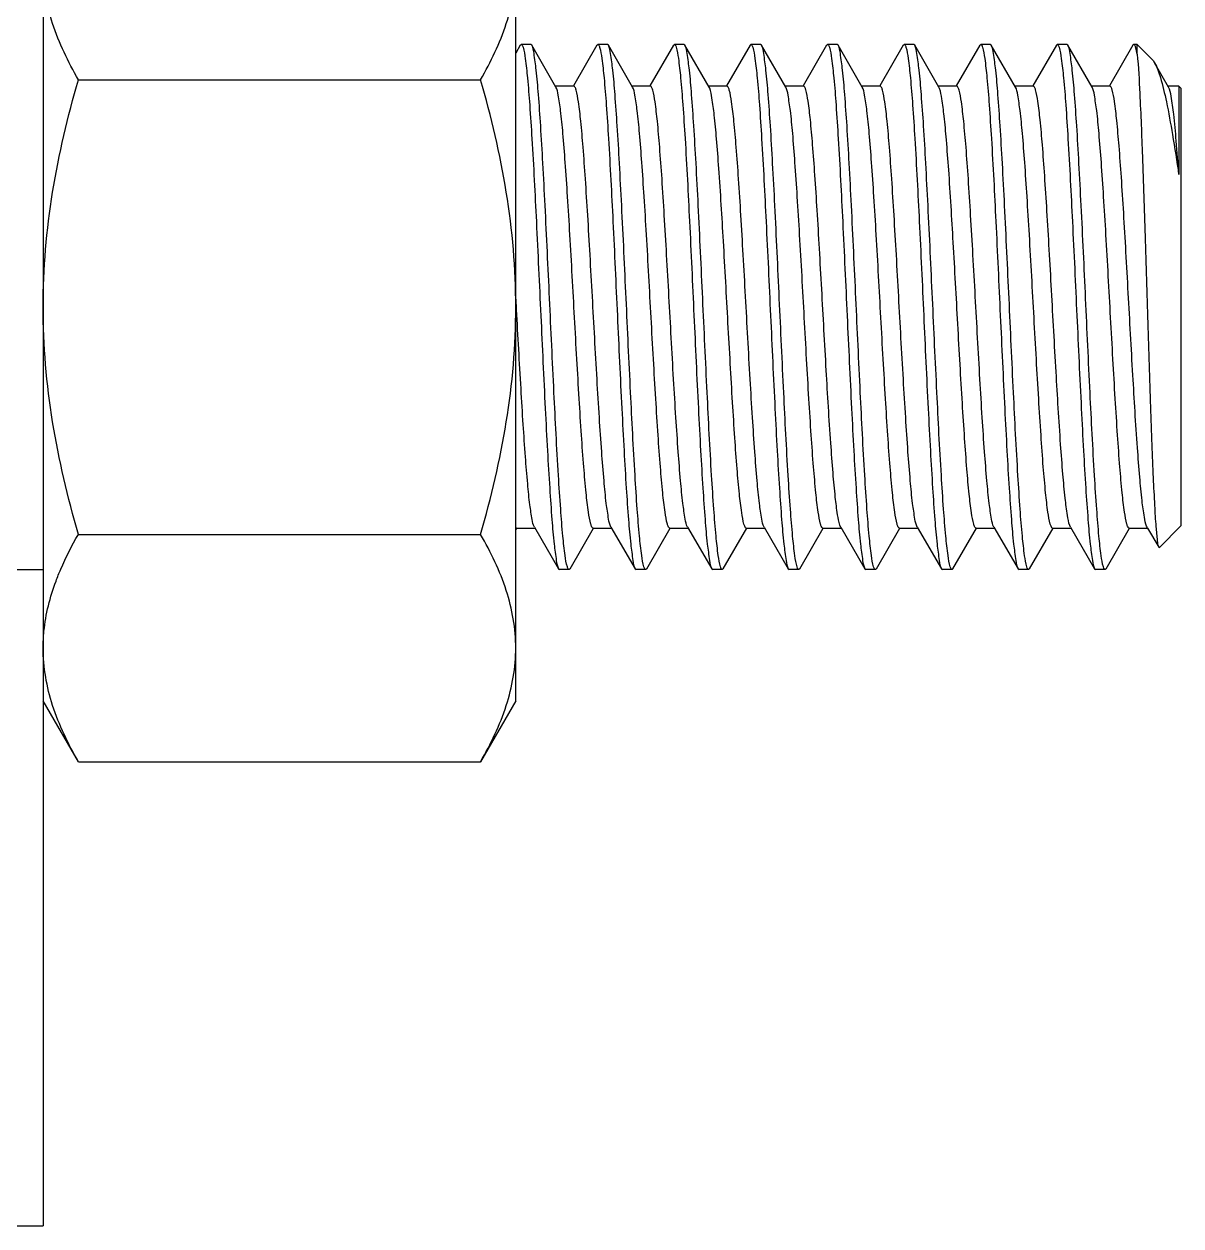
# Model space of a CAD drawing. Extents: x 27938 to 1507990, y 110129 to 923079.
# Drawn here: x 480742.9 to 481050, y 339474.1 to 339793.1 of the extents above; entities that cross this region are included whole.
import ezdxf

# ---------------------------------------------------------------- set-up
doc = ezdxf.new("R2010")
doc.units = 0
doc.header["$LTSCALE"] = 1000
doc.header["$MEASUREMENT"] = 0

msp = doc.modelspace()

# ---------------------------------------------------------------- linework, layer by layer
at = {"linetype": 'Continuous'}
for p, q in [((480747.96, 339929.75), (480747.96, 339474.06)), ((480873.42, 339613.48), (480873.42, 339822.52)), ((480874.6, 339787.47), (480873.42, 339785.42)), ((480874.6, 339787.47), (480874.86, 339787.69)), ((480877.4, 339787.69), (480874.86, 339787.69)), ((480877.4, 339787.69), (480874.86, 339787.69)), ((480874.86, 339787.69), (480874.9, 339787.69)), ((480877.66, 339787.47), (480877.4, 339787.69)), ((480884.08, 339776.39), (480877.66, 339787.47)), ((480894.93, 339787.47), (480888.7, 339776.72)), ((480894.93, 339787.47), (480895.19, 339787.69)), ((480897.73, 339787.69), (480895.19, 339787.69)), ((480897.73, 339787.69), (480895.19, 339787.69)), ((480895.19, 339787.69), (480895.23, 339787.69)), ((480897.99, 339787.47), (480897.73, 339787.69)), ((480904.41, 339776.39), (480897.99, 339787.47)), ((480915.26, 339787.47), (480909.03, 339776.72)), ((480915.26, 339787.47), (480915.52, 339787.69)), ((480918.06, 339787.69), (480915.52, 339787.69)), ((480918.06, 339787.69), (480915.52, 339787.69)), ((480915.52, 339787.69), (480915.56, 339787.69)), ((480918.32, 339787.47), (480918.06, 339787.69)), ((480924.74, 339776.39), (480918.32, 339787.47)), ((480935.59, 339787.47), (480929.36, 339776.72)), ((480935.59, 339787.47), (480935.85, 339787.69)), ((480938.39, 339787.69), (480935.85, 339787.69)), ((480938.39, 339787.69), (480935.85, 339787.69)), ((480935.85, 339787.69), (480935.89, 339787.69)), ((480938.65, 339787.47), (480938.39, 339787.69)), ((480945.07, 339776.39), (480938.65, 339787.47)), ((480955.92, 339787.47), (480949.69, 339776.72)), ((480955.92, 339787.47), (480956.18, 339787.69)), ((480958.72, 339787.69), (480956.18, 339787.69)), ((480958.72, 339787.69), (480956.18, 339787.69)), ((480956.18, 339787.69), (480956.21, 339787.69)), ((480958.98, 339787.47), (480958.72, 339787.69)), ((480965.4, 339776.39), (480958.98, 339787.47)), ((480976.24, 339787.47), (480970.02, 339776.72)), ((480976.24, 339787.47), (480976.5, 339787.69)), ((480979.04, 339787.69), (480976.5, 339787.69)), ((480979.04, 339787.69), (480976.5, 339787.69)), ((480976.5, 339787.69), (480976.54, 339787.69)), ((480979.3, 339787.47), (480979.04, 339787.69)), ((480985.72, 339776.39), (480979.3, 339787.47)), ((480996.57, 339787.47), (480990.34, 339776.72)), ((480996.57, 339787.47), (480996.83, 339787.69)), ((480999.37, 339787.69), (480996.83, 339787.69)), ((480999.37, 339787.69), (480996.83, 339787.69)), ((480996.83, 339787.69), (480996.87, 339787.69)), ((480999.63, 339787.47), (480999.37, 339787.69)), ((481006.05, 339776.39), (480999.63, 339787.47)), ((481016.9, 339787.47), (481010.67, 339776.72)), ((481016.9, 339787.47), (481017.16, 339787.69)), ((481019.7, 339787.69), (481017.16, 339787.69)), ((481019.7, 339787.69), (481017.16, 339787.69)), ((481017.16, 339787.69), (481017.2, 339787.69)), ((481019.96, 339787.47), (481019.7, 339787.69)), ((481026.38, 339776.39), (481019.96, 339787.47)), ((481037.23, 339787.47), (481031, 339776.72)), ((481037.49, 339787.69), (481037.23, 339787.47)), ((481038.36, 339787.69), (481037.49, 339787.69)), ((481042.3, 339783.75), (481038.36, 339787.69)), ((481038.36, 339785.15), (481038.36, 339787.69)), ((481046.71, 339776.39), (481042.96, 339782.86)), ((480757.3, 339778.34), (480864.08, 339778.34)), ((480888.82, 339776.66), (480883.93, 339776.66)), ((480909.15, 339776.66), (480904.26, 339776.66)), ((480929.48, 339776.66), (480924.59, 339776.66)), ((480924.89, 339776.06), (480924.74, 339776.39)), ((480949.8, 339776.66), (480944.91, 339776.66)), ((480970.13, 339776.66), (480965.24, 339776.66)), ((480990.46, 339776.66), (480985.57, 339776.66)), ((480985.91, 339775.97), (480985.72, 339776.39)), ((481010.79, 339776.66), (481005.9, 339776.66)), ((481031.12, 339776.66), (481026.23, 339776.66)), ((481049.4, 339776.66), (481046.55, 339776.66)), ((481049.98, 339776.08), (481049.4, 339776.66)), ((481049.4, 339776.66), (481049.4, 339753.19)), ((481049.98, 339776.08), (481049.98, 339659.92)), ((480873.57, 339718), (480873.42, 339720.84)), ((480873.61, 339717.27), (480873.57, 339718)), ((480873.42, 339658.73), (480873.73, 339659.27)), ((480873.61, 339659.33), (480878.5, 339659.33)), ((480878.35, 339659.6), (480884.77, 339648.52)), ((480887.83, 339648.52), (480894.05, 339659.27)), ((480893.94, 339659.33), (480898.83, 339659.33)), ((480898.68, 339659.6), (480905.1, 339648.52)), ((480908.16, 339648.52), (480914.38, 339659.27)), ((480914.27, 339659.33), (480919.16, 339659.33)), ((480919, 339659.6), (480925.42, 339648.52)), ((480928.48, 339648.52), (480934.71, 339659.27)), ((480934.6, 339659.33), (480939.49, 339659.33)), ((480939.33, 339659.6), (480945.75, 339648.52)), ((480948.81, 339648.52), (480955.04, 339659.27)), ((480954.92, 339659.33), (480959.81, 339659.33)), ((480959.66, 339659.6), (480966.08, 339648.52)), ((480969.14, 339648.52), (480975.37, 339659.27)), ((480975.25, 339659.33), (480980.14, 339659.33)), ((480979.99, 339659.6), (480986.41, 339648.52)), ((480989.47, 339648.52), (480995.69, 339659.27)), ((480995.58, 339659.33), (481000.47, 339659.33)), ((481000.32, 339659.6), (481006.74, 339648.52)), ((481009.8, 339648.52), (481016.02, 339659.27)), ((481015.91, 339659.33), (481020.8, 339659.33)), ((481020.64, 339659.6), (481020.46, 339660.01)), ((481020.64, 339659.6), (481027.06, 339648.52)), ((481030.12, 339648.52), (481036.35, 339659.27)), ((481036.24, 339659.33), (481041.13, 339659.33)), ((481040.97, 339659.6), (481040.87, 339659.8)), ((481040.97, 339659.6), (481041.13, 339659.33)), ((481041.13, 339659.33), (481044.07, 339654.25)), ((481049.98, 339659.92), (481044.25, 339654.19)), ((480757.3, 339657.65), (480864.08, 339657.65)), ((481044.07, 339654.25), (481044.25, 339654.19)), ((480678.27, 339648.3), (480747.96, 339648.3)), ((480884.77, 339648.52), (480885.03, 339648.3)), ((480887.57, 339648.3), (480885.03, 339648.3)), ((480887.57, 339648.3), (480885.03, 339648.3)), ((480887.57, 339648.3), (480887.53, 339648.3)), ((480887.83, 339648.52), (480887.57, 339648.3)), ((480905.1, 339648.52), (480905.36, 339648.3)), ((480907.9, 339648.3), (480905.36, 339648.3)), ((480907.9, 339648.3), (480905.36, 339648.3)), ((480907.9, 339648.3), (480907.86, 339648.3)), ((480908.16, 339648.52), (480907.9, 339648.3)), ((480925.42, 339648.52), (480925.68, 339648.3)), ((480928.22, 339648.3), (480925.68, 339648.3)), ((480928.22, 339648.3), (480925.68, 339648.3)), ((480928.22, 339648.3), (480928.19, 339648.3)), ((480928.48, 339648.52), (480928.22, 339648.3)), ((480945.75, 339648.52), (480946.01, 339648.3)), ((480948.55, 339648.3), (480946.01, 339648.3)), ((480948.55, 339648.3), (480946.01, 339648.3)), ((480948.55, 339648.3), (480948.51, 339648.3)), ((480948.81, 339648.52), (480948.55, 339648.3)), ((480966.08, 339648.52), (480966.34, 339648.3)), ((480968.88, 339648.3), (480966.34, 339648.3)), ((480968.88, 339648.3), (480966.34, 339648.3)), ((480968.88, 339648.3), (480968.84, 339648.3)), ((480969.14, 339648.52), (480968.88, 339648.3)), ((480986.41, 339648.52), (480986.67, 339648.3)), ((480989.21, 339648.3), (480986.67, 339648.3)), ((480989.21, 339648.3), (480986.67, 339648.3)), ((480989.21, 339648.3), (480989.17, 339648.3)), ((480989.47, 339648.52), (480989.21, 339648.3)), ((481006.74, 339648.52), (481007, 339648.3)), ((481009.54, 339648.3), (481007, 339648.3)), ((481009.54, 339648.3), (481007, 339648.3)), ((481009.54, 339648.3), (481009.5, 339648.3)), ((481009.8, 339648.52), (481009.54, 339648.3)), ((481027.06, 339648.52), (481027.32, 339648.3)), ((481029.86, 339648.3), (481027.32, 339648.3)), ((481029.86, 339648.3), (481027.32, 339648.3)), ((481029.86, 339648.3), (481029.83, 339648.3)), ((481030.12, 339648.52), (481029.86, 339648.3)), ((480757.3, 339597.31), (480747.96, 339613.48)), ((480873.42, 339613.48), (480864.08, 339597.31)), ((480757.3, 339597.31), (480864.08, 339597.31)), ((480678.27, 339474.06), (480747.96, 339474.06))]:
    msp.add_line(p, q, dxfattribs=at)
for points, knots in [([(480757.3, 339778.34), (480754.57, 339783.08), (480749.89, 339792.7), (480747.96, 339803.36), (480747.96, 339808.51)], [0, 0, 0, 0, 0.514931, 1, 1, 1, 1]), ([(480864.08, 339778.34), (480866.82, 339783.08), (480871.49, 339792.7), (480873.42, 339803.36), (480873.42, 339808.51)], [0, 0, 0, 0, 0.514931, 1, 1, 1, 1]), ([(480874.9, 339787.69), (480874.94, 339787.68), (480875.19, 339787.49), (480875.26, 339787.18), (480875.34, 339786.95)], [0, 0, 0, 0, 0.14607, 1, 1, 1, 1]), ([(480875.34, 339786.95), (480875.64, 339785.98), (480876.04, 339783.25), (480876.61, 339778.14), (480877.16, 339771.03), (480877.99, 339758.33), (480878.94, 339739.68), (480880.05, 339715.8), (480880.99, 339695.51), (480881.79, 339680.25), (480882.36, 339670.42), (480882.94, 339662.18), (480883.46, 339655.74), (480884.07, 339651.44), (480884.39, 339649.17), (480884.77, 339648.52)], [0, 0, 0, 0, 0.021893, 0.059338, 0.11121, 0.175832, 0.33449, 0.514559, 0.692469, 0.77323, 0.844901, 0.90513, 0.951948, 0.983856, 1, 1, 1, 1]), ([(480887.1, 339649.04), (480886.79, 339650.01), (480886.39, 339652.74), (480885.82, 339657.84), (480885.27, 339664.95), (480884.44, 339677.65), (480883.49, 339696.3), (480882.39, 339720.18), (480881.44, 339740.47), (480880.64, 339755.74), (480880.08, 339765.57), (480879.49, 339773.81), (480878.98, 339780.25), (480878.36, 339784.55), (480878.04, 339786.82), (480877.66, 339787.47)], [0, 0, 0, 0, 0.02187, 0.059297, 0.111154, 0.175764, 0.334422, 0.514507, 0.692435, 0.773208, 0.844889, 0.905123, 0.951944, 0.983855, 1, 1, 1, 1]), ([(480895.23, 339787.69), (480895.27, 339787.68), (480895.51, 339787.49), (480895.59, 339787.19), (480895.66, 339786.96)], [0, 0, 0, 0, 0.146483, 1, 1, 1, 1]), ([(480895.66, 339786.96), (480895.97, 339785.99), (480896.37, 339783.26), (480896.94, 339778.16), (480897.49, 339771.06), (480898.31, 339758.36), (480899.27, 339739.71), (480900.37, 339715.82), (480901.32, 339695.53), (480902.11, 339680.26), (480902.68, 339670.43), (480903.27, 339662.18), (480903.78, 339655.74), (480904.4, 339651.44), (480904.72, 339649.17), (480905.1, 339648.52)], [0, 0, 0, 0, 0.021833, 0.05923, 0.111064, 0.175659, 0.33431, 0.514413, 0.692368, 0.773157, 0.844855, 0.905103, 0.951934, 0.983852, 1, 1, 1, 1]), ([(480907.42, 339649.04), (480907.12, 339650.01), (480906.72, 339652.74), (480906.15, 339657.85), (480905.6, 339664.96), (480904.77, 339677.66), (480903.82, 339696.31), (480902.71, 339720.19), (480901.77, 339740.48), (480900.97, 339755.74), (480900.4, 339765.57), (480899.82, 339773.81), (480899.3, 339780.25), (480898.69, 339784.55), (480898.37, 339786.82), (480897.99, 339787.47)], [0, 0, 0, 0, 0.02189, 0.059333, 0.111204, 0.175825, 0.334482, 0.514553, 0.692464, 0.773225, 0.844897, 0.905128, 0.951947, 0.983856, 1, 1, 1, 1]), ([(480915.56, 339787.69), (480915.6, 339787.68), (480915.83, 339787.5), (480915.91, 339787.2), (480915.98, 339786.97)], [0, 0, 0, 0, 0.14739, 1, 1, 1, 1]), ([(480915.98, 339786.97), (480916.29, 339786.02), (480916.69, 339783.3), (480917.26, 339778.21), (480917.81, 339771.12), (480918.64, 339758.42), (480919.59, 339739.78), (480920.7, 339715.88), (480921.64, 339695.57), (480922.44, 339680.29), (480923.01, 339670.45), (480923.59, 339662.2), (480924.11, 339655.75), (480924.73, 339651.45), (480925.05, 339649.17), (480925.42, 339648.52)], [0, 0, 0, 0, 0.021699, 0.058987, 0.110742, 0.175283, 0.333897, 0.514056, 0.692114, 0.772961, 0.844719, 0.905022, 0.951896, 0.98384, 1, 1, 1, 1]), ([(480927.75, 339649.04), (480927.45, 339650), (480927.05, 339652.73), (480926.48, 339657.83), (480925.93, 339664.93), (480925.1, 339677.64), (480924.15, 339696.28), (480923.04, 339720.17), (480922.1, 339740.46), (480921.3, 339755.73), (480920.73, 339765.57), (480920.15, 339773.81), (480919.63, 339780.25), (480919.02, 339784.55), (480918.69, 339786.82), (480918.32, 339787.47)], [0, 0, 0, 0, 0.021836, 0.059237, 0.111077, 0.175677, 0.334321, 0.514424, 0.692372, 0.773156, 0.844853, 0.905103, 0.951936, 0.983852, 1, 1, 1, 1]), ([(480935.89, 339787.69), (480935.93, 339787.68), (480936.17, 339787.49), (480936.24, 339787.19), (480936.32, 339786.95)], [0, 0, 0, 0, 0.146196, 1, 1, 1, 1]), ([(480936.32, 339786.95), (480936.63, 339785.99), (480937.03, 339783.25), (480937.6, 339778.15), (480938.15, 339771.04), (480938.97, 339758.34), (480939.92, 339739.69), (480941.03, 339715.81), (480941.97, 339695.52), (480942.77, 339680.25), (480943.34, 339670.42), (480943.92, 339662.18), (480944.44, 339655.74), (480945.06, 339651.44), (480945.38, 339649.17), (480945.75, 339648.52)], [0, 0, 0, 0, 0.021874, 0.059306, 0.111169, 0.175785, 0.334437, 0.514518, 0.69244, 0.773206, 0.844885, 0.905122, 0.951944, 0.983855, 1, 1, 1, 1]), ([(480948.09, 339649.02), (480947.78, 339649.98), (480947.38, 339652.7), (480946.81, 339657.79), (480946.26, 339664.89), (480945.43, 339677.58), (480944.48, 339696.23), (480943.37, 339720.13), (480942.43, 339740.43), (480941.63, 339755.71), (480941.06, 339765.55), (480940.48, 339773.8), (480939.96, 339780.24), (480939.35, 339784.55), (480939.02, 339786.82), (480938.65, 339787.47)], [0, 0, 0, 0, 0.021728, 0.059039, 0.110811, 0.175364, 0.333989, 0.514137, 0.692171, 0.773007, 0.844751, 0.905041, 0.951904, 0.983842, 1, 1, 1, 1]), ([(480956.21, 339787.69), (480956.26, 339787.68), (480956.5, 339787.49), (480956.57, 339787.18), (480956.65, 339786.95)], [0, 0, 0, 0, 0.146015, 1, 1, 1, 1]), ([(480956.65, 339786.95), (480956.96, 339785.98), (480957.36, 339783.24), (480957.93, 339778.14), (480958.48, 339771.03), (480959.3, 339758.32), (480960.25, 339739.68), (480961.36, 339715.79), (480962.3, 339695.51), (480963.1, 339680.25), (480963.67, 339670.42), (480964.25, 339662.18), (480964.77, 339655.74), (480965.38, 339651.44), (480965.71, 339649.17), (480966.08, 339648.52)], [0, 0, 0, 0, 0.021902, 0.059353, 0.11123, 0.175855, 0.334516, 0.514581, 0.692484, 0.773243, 0.844911, 0.905136, 0.951951, 0.983857, 1, 1, 1, 1]), ([(480968.41, 339649.04), (480968.1, 339650.01), (480967.7, 339652.74), (480967.13, 339657.85), (480966.58, 339664.96), (480965.76, 339677.66), (480964.8, 339696.31), (480963.7, 339720.19), (480962.75, 339740.48), (480961.96, 339755.74), (480961.39, 339765.57), (480960.8, 339773.81), (480960.29, 339780.25), (480959.67, 339784.55), (480959.35, 339786.82), (480958.98, 339787.47)], [0, 0, 0, 0, 0.021885, 0.059324, 0.11119, 0.175807, 0.334466, 0.514541, 0.692458, 0.773225, 0.8449, 0.90513, 0.951948, 0.983856, 1, 1, 1, 1]), ([(480976.54, 339787.69), (480976.58, 339787.68), (480976.82, 339787.49), (480976.9, 339787.19), (480976.97, 339786.96)], [0, 0, 0, 0, 0.146759, 1, 1, 1, 1]), ([(480976.97, 339786.96), (480977.28, 339786), (480977.68, 339783.27), (480978.25, 339778.18), (480978.8, 339771.08), (480979.63, 339758.38), (480980.58, 339739.73), (480981.69, 339715.84), (480982.63, 339695.54), (480983.43, 339680.27), (480984, 339670.43), (480984.58, 339662.19), (480985.1, 339655.74), (480985.71, 339651.45), (480986.03, 339649.17), (480986.41, 339648.52)], [0, 0, 0, 0, 0.021792, 0.059156, 0.110966, 0.175545, 0.334187, 0.514308, 0.692293, 0.7731, 0.844815, 0.905079, 0.951923, 0.983848, 1, 1, 1, 1]), ([(480988.74, 339649.04), (480988.43, 339650.01), (480988.03, 339652.74), (480987.46, 339657.84), (480986.91, 339664.95), (480986.08, 339677.66), (480985.13, 339696.3), (480984.03, 339720.19), (480983.08, 339740.47), (480982.28, 339755.74), (480981.72, 339765.57), (480981.13, 339773.81), (480980.62, 339780.25), (480980, 339784.55), (480979.68, 339786.82), (480979.3, 339787.47)], [0, 0, 0, 0, 0.021878, 0.059312, 0.111177, 0.175794, 0.334448, 0.514526, 0.692445, 0.773211, 0.844888, 0.905123, 0.951945, 0.983855, 1, 1, 1, 1]), ([(480996.87, 339787.69), (480996.91, 339787.68), (480997.15, 339787.49), (480997.23, 339787.19), (480997.3, 339786.96)], [0, 0, 0, 0, 0.146768, 1, 1, 1, 1]), ([(480997.3, 339786.96), (480997.61, 339786), (480998.01, 339783.27), (480998.58, 339778.18), (480999.13, 339771.08), (480999.95, 339758.38), (481000.91, 339739.73), (481002.01, 339715.84), (481002.96, 339695.54), (481003.75, 339680.27), (481004.32, 339670.43), (481004.91, 339662.19), (481005.42, 339655.74), (481006.04, 339651.45), (481006.36, 339649.17), (481006.74, 339648.52)], [0, 0, 0, 0, 0.021791, 0.059155, 0.110967, 0.175548, 0.334182, 0.514304, 0.692288, 0.773093, 0.844809, 0.905077, 0.951923, 0.983848, 1, 1, 1, 1]), ([(481009.07, 339649.03), (481008.76, 339649.99), (481008.36, 339652.71), (481007.79, 339657.8), (481007.24, 339664.9), (481006.42, 339677.6), (481005.46, 339696.25), (481004.36, 339720.14), (481003.41, 339740.44), (481002.61, 339755.72), (481002.04, 339765.56), (481001.46, 339773.8), (481000.94, 339780.25), (481000.33, 339784.55), (481000.01, 339786.82), (480999.63, 339787.47)], [0, 0, 0, 0, 0.021768, 0.059112, 0.11091, 0.17548, 0.33411, 0.514241, 0.692243, 0.773059, 0.844786, 0.905063, 0.951916, 0.983846, 1, 1, 1, 1]), ([(481017.2, 339787.69), (481017.24, 339787.68), (481017.48, 339787.49), (481017.56, 339787.19), (481017.63, 339786.95)], [0, 0, 0, 0, 0.146155, 1, 1, 1, 1]), ([(481017.63, 339786.95), (481017.94, 339785.98), (481018.34, 339783.25), (481018.91, 339778.15), (481019.46, 339771.04), (481020.28, 339758.33), (481021.24, 339739.69), (481022.34, 339715.8), (481023.29, 339695.52), (481024.08, 339680.25), (481024.65, 339670.42), (481025.24, 339662.18), (481025.75, 339655.74), (481026.37, 339651.44), (481026.69, 339649.17), (481027.06, 339648.52)], [0, 0, 0, 0, 0.02188, 0.059316, 0.111182, 0.1758, 0.334454, 0.51453, 0.692448, 0.773213, 0.844889, 0.905123, 0.951945, 0.983855, 1, 1, 1, 1]), ([(481029.4, 339649.03), (481029.09, 339649.99), (481028.69, 339652.71), (481028.12, 339657.8), (481027.57, 339664.9), (481026.74, 339677.6), (481025.79, 339696.25), (481024.68, 339720.14), (481023.74, 339740.44), (481022.94, 339755.72), (481022.37, 339765.56), (481021.79, 339773.8), (481021.27, 339780.25), (481020.66, 339784.55), (481020.33, 339786.82), (481019.96, 339787.47)], [0, 0, 0, 0, 0.021766, 0.059108, 0.110903, 0.175472, 0.334108, 0.51424, 0.692244, 0.773062, 0.844789, 0.905064, 0.951915, 0.983846, 1, 1, 1, 1]), ([(481037.74, 339787.49), (481037.7, 339787.54), (481037.64, 339787.64), (481037.53, 339787.69), (481037.49, 339787.69)], [0, 0, 0, 0, 0.595459, 1, 1, 1, 1]), ([(481038.36, 339785.15), (481038.32, 339785.42), (481038.16, 339786.21), (481038.01, 339787.03), (481037.74, 339787.49)], [0, 0, 0, 0, 0.346578, 1, 1, 1, 1]), ([(481038.36, 339785.15), (481038.71, 339781.67), (481039.17, 339772.62), (481039.83, 339756.55), (481040.47, 339736.26), (481041.15, 339714.09), (481041.72, 339695.62), (481042.22, 339681.89), (481042.56, 339673.15), (481042.94, 339665.89), (481043.22, 339660.28), (481043.67, 339656.66), (481043.78, 339654.75), (481044.07, 339654.25)], [0, 0, 0, 0, 0.079873, 0.207357, 0.368394, 0.544526, 0.714953, 0.791458, 0.858883, 0.915067, 0.958179, 0.986787, 1, 1, 1, 1]), ([(481042.96, 339782.86), (481043.67, 339781.64), (481044.81, 339778.16), (481046.32, 339771.79), (481047.87, 339763.18), (481048.87, 339756.73), (481049.4, 339753.19)], [0, 0, 0, 0, 0.139011, 0.356589, 0.647179, 1, 1, 1, 1]), ([(480747.96, 339718), (480747.96, 339728.2), (480749.75, 339748.63), (480754.47, 339768.54), (480757.3, 339778.34)], [0, 0, 0, 0, 0.499896, 1, 1, 1, 1]), ([(480873.42, 339718), (480873.42, 339728.2), (480871.64, 339748.63), (480866.91, 339768.54), (480864.08, 339778.34)], [0, 0, 0, 0, 0.499896, 1, 1, 1, 1]), ([(480893.94, 339659.33), (480893.8, 339659.33), (480893.51, 339659.75), (480893.11, 339661.1), (480892.57, 339664.21), (480892.01, 339669.22), (480891.41, 339676.05), (480890.82, 339684.37), (480890.22, 339693.92), (480889.61, 339704.33), (480888.81, 339718.85), (480888.02, 339733.24), (480887.2, 339746.97), (480886.6, 339755.95), (480885.99, 339763.55), (480885.44, 339769.54), (480884.82, 339773.6), (480884.45, 339775.76), (480884.08, 339776.39)], [0, 0, 0, 0, 0.003456, 0.010692, 0.037889, 0.081613, 0.140406, 0.212192, 0.2944, 0.384075, 0.477989, 0.664972, 0.751304, 0.828651, 0.894236, 0.945722, 0.981321, 1, 1, 1, 1]), ([(480898.68, 339659.6), (480898.31, 339660.24), (480897.94, 339662.39), (480897.32, 339666.46), (480896.77, 339672.44), (480896.16, 339680.04), (480895.56, 339689.02), (480894.74, 339702.75), (480893.95, 339717.14), (480893.15, 339731.66), (480892.54, 339742.07), (480891.94, 339751.62), (480891.35, 339759.94), (480890.75, 339766.77), (480890.19, 339771.79), (480889.65, 339774.89), (480889.25, 339776.24), (480888.96, 339776.66), (480888.82, 339776.66)], [0, 0, 0, 0, 0.01868, 0.054278, 0.105764, 0.171348, 0.248694, 0.335027, 0.52201, 0.615925, 0.705601, 0.787809, 0.859593, 0.918386, 0.962109, 0.989306, 0.996546, 1, 1, 1, 1]), ([(480914.27, 339659.33), (480914.13, 339659.33), (480913.84, 339659.75), (480913.43, 339661.1), (480912.89, 339664.21), (480912.34, 339669.22), (480911.74, 339676.05), (480911.15, 339684.37), (480910.55, 339693.92), (480909.94, 339704.33), (480909.14, 339718.85), (480908.35, 339733.24), (480907.52, 339746.97), (480906.93, 339755.95), (480906.32, 339763.55), (480905.77, 339769.54), (480905.15, 339773.6), (480904.78, 339775.76), (480904.41, 339776.39)], [0, 0, 0, 0, 0.003456, 0.010693, 0.037891, 0.081614, 0.140408, 0.212192, 0.2944, 0.384075, 0.47799, 0.664974, 0.751306, 0.828653, 0.894237, 0.945723, 0.981321, 1, 1, 1, 1]), ([(480919, 339659.6), (480918.64, 339660.24), (480918.27, 339662.39), (480917.65, 339666.46), (480917.09, 339672.44), (480916.49, 339680.04), (480915.89, 339689.02), (480915.06, 339702.75), (480914.28, 339717.14), (480913.47, 339731.66), (480912.87, 339742.07), (480912.27, 339751.62), (480911.67, 339759.94), (480911.08, 339766.77), (480910.52, 339771.79), (480909.98, 339774.89), (480909.58, 339776.24), (480909.28, 339776.66), (480909.15, 339776.66)], [0, 0, 0, 0, 0.018679, 0.054277, 0.105763, 0.171348, 0.248694, 0.335027, 0.52201, 0.615925, 0.7056, 0.787807, 0.859593, 0.918386, 0.96211, 0.989308, 0.996544, 1, 1, 1, 1]), ([(480934.6, 339659.33), (480934.46, 339659.33), (480934.17, 339659.74), (480933.78, 339661.04), (480933.24, 339664.06), (480932.7, 339668.92), (480932.11, 339675.56), (480931.52, 339683.66), (480930.93, 339692.97), (480930.34, 339703.15), (480929.54, 339717.44), (480928.6, 339734.71), (480927.62, 339751), (480926.77, 339762.15), (480926.21, 339768.39), (480925.62, 339772.85), (480925.21, 339775.24), (480924.89, 339776.06)], [0, 0, 0, 0, 0.003387, 0.010439, 0.0369, 0.079457, 0.136743, 0.2068, 0.287199, 0.375139, 0.467553, 0.652855, 0.817457, 0.884687, 0.938635, 0.97747, 1, 1, 1, 1]), ([(480939.33, 339659.6), (480938.96, 339660.23), (480938.59, 339662.39), (480937.97, 339666.46), (480937.42, 339672.44), (480936.82, 339680.04), (480936.22, 339689.02), (480935.39, 339702.75), (480934.61, 339717.14), (480933.8, 339731.66), (480933.2, 339742.07), (480932.6, 339751.62), (480932, 339759.94), (480931.4, 339766.77), (480930.85, 339771.79), (480930.31, 339774.89), (480929.91, 339776.24), (480929.61, 339776.66), (480929.48, 339776.66)], [0, 0, 0, 0, 0.01868, 0.054279, 0.105765, 0.17135, 0.248697, 0.335029, 0.522011, 0.615926, 0.705601, 0.787809, 0.859595, 0.918388, 0.962111, 0.989308, 0.996545, 1, 1, 1, 1]), ([(480954.92, 339659.33), (480954.79, 339659.33), (480954.49, 339659.75), (480954.09, 339661.1), (480953.55, 339664.21), (480953, 339669.22), (480952.4, 339676.05), (480951.8, 339684.37), (480951.2, 339693.92), (480950.6, 339704.33), (480949.79, 339718.85), (480949.01, 339733.24), (480948.18, 339746.97), (480947.58, 339755.95), (480946.98, 339763.55), (480946.43, 339769.54), (480945.8, 339773.6), (480945.44, 339775.76), (480945.07, 339776.39)], [0, 0, 0, 0, 0.003455, 0.010692, 0.037889, 0.081612, 0.140406, 0.212191, 0.294399, 0.384075, 0.477989, 0.664972, 0.751304, 0.82865, 0.894235, 0.945722, 0.981321, 1, 1, 1, 1]), ([(480959.44, 339660.11), (480959.14, 339661), (480958.72, 339663.49), (480958.14, 339668.1), (480957.58, 339674.45), (480956.74, 339685.65), (480955.77, 339701.93), (480954.83, 339719.14), (480954.04, 339733.33), (480953.45, 339743.41), (480952.86, 339752.62), (480952.27, 339760.63), (480951.69, 339767.19), (480951.15, 339772), (480950.62, 339774.97), (480950.23, 339776.26), (480949.94, 339776.66), (480949.8, 339776.66)], [0, 0, 0, 0, 0.024104, 0.064245, 0.119183, 0.187069, 0.352029, 0.536643, 0.62845, 0.715691, 0.795361, 0.864724, 0.921406, 0.963495, 0.989662, 0.996639, 1, 1, 1, 1]), ([(480975.25, 339659.33), (480975.12, 339659.33), (480974.82, 339659.75), (480974.42, 339661.1), (480973.88, 339664.21), (480973.32, 339669.22), (480972.73, 339676.05), (480972.13, 339684.37), (480971.53, 339693.92), (480970.93, 339704.33), (480970.12, 339718.85), (480969.34, 339733.24), (480968.51, 339746.97), (480967.91, 339755.95), (480967.31, 339763.55), (480966.75, 339769.54), (480966.13, 339773.6), (480965.76, 339775.76), (480965.4, 339776.39)], [0, 0, 0, 0, 0.003456, 0.010693, 0.037891, 0.081614, 0.140408, 0.212193, 0.2944, 0.384075, 0.47799, 0.664974, 0.751306, 0.828653, 0.894237, 0.945723, 0.981321, 1, 1, 1, 1]), ([(480979.99, 339659.6), (480979.62, 339660.24), (480979.25, 339662.39), (480978.63, 339666.46), (480978.08, 339672.44), (480977.47, 339680.04), (480976.88, 339689.02), (480976.05, 339702.75), (480975.26, 339717.14), (480974.46, 339731.66), (480973.85, 339742.07), (480973.25, 339751.62), (480972.66, 339759.94), (480972.06, 339766.77), (480971.51, 339771.79), (480970.96, 339774.89), (480970.56, 339776.24), (480970.27, 339776.66), (480970.13, 339776.66)], [0, 0, 0, 0, 0.018679, 0.054277, 0.105763, 0.171347, 0.248694, 0.335027, 0.52201, 0.615925, 0.7056, 0.787807, 0.859592, 0.918386, 0.962109, 0.989307, 0.996544, 1, 1, 1, 1]), ([(480995.58, 339659.33), (480995.45, 339659.33), (480995.16, 339659.73), (480994.76, 339661.03), (480994.23, 339664.02), (480993.69, 339668.86), (480993.1, 339675.46), (480992.52, 339683.51), (480991.93, 339692.76), (480991.34, 339702.89), (480990.54, 339717.12), (480989.6, 339734.37), (480988.63, 339750.65), (480987.78, 339761.83), (480987.22, 339768.13), (480986.64, 339772.67), (480986.22, 339775.11), (480985.91, 339775.97)], [0, 0, 0, 0, 0.003373, 0.010385, 0.036689, 0.078996, 0.13596, 0.205646, 0.285655, 0.373222, 0.465313, 0.650248, 0.815042, 0.882623, 0.937099, 0.976631, 1, 1, 1, 1]), ([(481000.32, 339659.6), (480999.95, 339660.23), (480999.58, 339662.39), (480998.96, 339666.46), (480998.41, 339672.44), (480997.8, 339680.04), (480997.2, 339689.02), (480996.38, 339702.75), (480995.59, 339717.14), (480994.79, 339731.66), (480994.18, 339742.07), (480993.58, 339751.62), (480992.99, 339759.94), (480992.39, 339766.77), (480991.83, 339771.79), (480991.29, 339774.89), (480990.89, 339776.24), (480990.6, 339776.66), (480990.46, 339776.66)], [0, 0, 0, 0, 0.01868, 0.054279, 0.105765, 0.17135, 0.248697, 0.335029, 0.522011, 0.615925, 0.705601, 0.787809, 0.859595, 0.918388, 0.962111, 0.989308, 0.996545, 1, 1, 1, 1]), ([(481015.91, 339659.33), (481015.77, 339659.33), (481015.48, 339659.75), (481015.08, 339661.1), (481014.53, 339664.21), (481013.98, 339669.22), (481013.38, 339676.05), (481012.79, 339684.37), (481012.19, 339693.92), (481011.58, 339704.33), (481010.78, 339718.85), (481009.99, 339733.24), (481009.16, 339746.97), (481008.57, 339755.95), (481007.96, 339763.55), (481007.41, 339769.54), (481006.79, 339773.6), (481006.42, 339775.76), (481006.05, 339776.39)], [0, 0, 0, 0, 0.003455, 0.010692, 0.037889, 0.081612, 0.140405, 0.212191, 0.294399, 0.384075, 0.477989, 0.664971, 0.751303, 0.82865, 0.894235, 0.945721, 0.98132, 1, 1, 1, 1]), ([(481020.46, 339660.01), (481020.15, 339660.87), (481019.73, 339663.3), (481019.15, 339667.83), (481018.59, 339674.12), (481017.74, 339685.3), (481016.77, 339701.58), (481015.83, 339718.83), (481015.03, 339733.07), (481014.44, 339743.2), (481013.85, 339752.47), (481013.27, 339760.52), (481012.68, 339767.13), (481012.14, 339771.96), (481011.6, 339774.96), (481011.21, 339776.26), (481010.92, 339776.66), (481010.79, 339776.66)], [0, 0, 0, 0, 0.023269, 0.062718, 0.117132, 0.184671, 0.349442, 0.534421, 0.62655, 0.714161, 0.794217, 0.863947, 0.920949, 0.963286, 0.989608, 0.996625, 1, 1, 1, 1]), ([(481036.24, 339659.33), (481036.1, 339659.33), (481035.8, 339659.75), (481035.4, 339661.1), (481034.86, 339664.21), (481034.31, 339669.22), (481033.71, 339676.05), (481033.12, 339684.37), (481032.51, 339693.92), (481031.91, 339704.33), (481031.1, 339718.85), (481030.32, 339733.24), (481029.49, 339746.97), (481028.9, 339755.95), (481028.29, 339763.55), (481027.74, 339769.54), (481027.12, 339773.6), (481026.75, 339775.76), (481026.38, 339776.39)], [0, 0, 0, 0, 0.003455, 0.010693, 0.037891, 0.081614, 0.140407, 0.212192, 0.2944, 0.384075, 0.47799, 0.664974, 0.751306, 0.828653, 0.894237, 0.945723, 0.981321, 1, 1, 1, 1]), ([(481040.87, 339659.8), (481040.54, 339660.57), (481040.14, 339662.87), (481039.54, 339667.2), (481038.98, 339673.36), (481038.13, 339684.45), (481037.15, 339700.75), (481036.2, 339718.07), (481035.4, 339732.44), (481034.8, 339742.7), (481034.2, 339752.09), (481033.62, 339760.26), (481033.02, 339766.97), (481032.48, 339771.88), (481031.94, 339774.93), (481031.54, 339776.25), (481031.25, 339776.66), (481031.12, 339776.66)], [0, 0, 0, 0, 0.021222, 0.058965, 0.112084, 0.178762, 0.343059, 0.528931, 0.621852, 0.710377, 0.791385, 0.862024, 0.919818, 0.962768, 0.989477, 0.996588, 1, 1, 1, 1]), ([(481049.4, 339753.19), (481049.19, 339756.17), (481048.79, 339761.49), (481048.2, 339768.46), (481047.51, 339773.16), (481047.13, 339775.67), (481046.71, 339776.39)], [0, 0, 0, 0, 0.382915, 0.68479, 0.89301, 1, 1, 1, 1]), ([(480757.3, 339657.65), (480754.47, 339667.46), (480749.75, 339687.36), (480747.96, 339707.8), (480747.96, 339718)], [0, 0, 0, 0, 0.500104, 1, 1, 1, 1]), ([(480864.08, 339657.65), (480866.91, 339667.46), (480871.64, 339687.36), (480873.42, 339707.8), (480873.42, 339718)], [0, 0, 0, 0, 0.500104, 1, 1, 1, 1]), ([(480878.35, 339659.6), (480878, 339660.2), (480877.64, 339662.22), (480877.05, 339666.02), (480876.51, 339671.6), (480875.93, 339678.71), (480875.36, 339687.13), (480874.56, 339700.13), (480874, 339710.29), (480873.61, 339717.27)], [0, 0, 0, 0, 0.035817, 0.103405, 0.201006, 0.325505, 0.472815, 0.638061, 1, 1, 1, 1]), ([(480873.61, 339659.33), (480873.58, 339659.33), (480873.5, 339659.36), (480873.45, 339659.41), (480873.42, 339659.44)], [0, 0, 0, 0, 0.445368, 1, 1, 1, 1]), ([(480751.37, 339645.27), (480751.76, 339646.32), (480753.47, 339650.57), (480755.57, 339654.66), (480757.3, 339657.65)], [0, 0, 0, 0, 0.244807, 1, 1, 1, 1]), ([(480873.42, 339627.48), (480873.42, 339632.63), (480871.49, 339643.29), (480866.82, 339652.91), (480864.08, 339657.65)], [0, 0, 0, 0, 0.485069, 1, 1, 1, 1]), ([(480887.53, 339648.3), (480887.49, 339648.32), (480887.25, 339648.5), (480887.17, 339648.81), (480887.1, 339649.04)], [0, 0, 0, 0, 0.146229, 1, 1, 1, 1]), ([(480907.86, 339648.3), (480907.82, 339648.32), (480907.57, 339648.5), (480907.5, 339648.81), (480907.42, 339649.04)], [0, 0, 0, 0, 0.146092, 1, 1, 1, 1]), ([(480928.19, 339648.3), (480928.14, 339648.32), (480927.9, 339648.5), (480927.83, 339648.8), (480927.75, 339649.04)], [0, 0, 0, 0, 0.146465, 1, 1, 1, 1]), ([(480948.51, 339648.3), (480948.47, 339648.32), (480948.24, 339648.49), (480948.16, 339648.79), (480948.09, 339649.02)], [0, 0, 0, 0, 0.147196, 1, 1, 1, 1]), ([(480968.84, 339648.3), (480968.8, 339648.32), (480968.56, 339648.5), (480968.48, 339648.81), (480968.41, 339649.04)], [0, 0, 0, 0, 0.146127, 1, 1, 1, 1]), ([(480989.17, 339648.3), (480989.13, 339648.32), (480988.89, 339648.5), (480988.81, 339648.81), (480988.74, 339649.04)], [0, 0, 0, 0, 0.146169, 1, 1, 1, 1]), ([(481009.5, 339648.3), (481009.46, 339648.32), (481009.22, 339648.5), (481009.14, 339648.8), (481009.07, 339649.03)], [0, 0, 0, 0, 0.146926, 1, 1, 1, 1]), ([(481029.83, 339648.3), (481029.78, 339648.32), (481029.55, 339648.5), (481029.47, 339648.8), (481029.4, 339649.03)], [0, 0, 0, 0, 0.146938, 1, 1, 1, 1]), ([(480747.96, 339627.48), (480747.96, 339628.97), (480748.26, 339635.03), (480749.77, 339641), (480751.37, 339645.27)], [0, 0, 0, 0, 0.246438, 1, 1, 1, 1]), ([(480757.3, 339597.31), (480754.57, 339602.04), (480749.89, 339611.67), (480747.96, 339622.33), (480747.96, 339627.48)], [0, 0, 0, 0, 0.514931, 1, 1, 1, 1]), ([(480864.08, 339597.31), (480866.82, 339602.04), (480871.49, 339611.67), (480873.42, 339622.33), (480873.42, 339627.48)], [0, 0, 0, 0, 0.514931, 1, 1, 1, 1])]:
    msp.add_open_spline(points, degree=3, knots=knots, dxfattribs=at)
for points in [[(481042.3, 339783.75), (481042.56, 339783.49), (481042.77, 339783.18), (481042.96, 339782.86)], [(480959.66, 339659.6), (480959.57, 339659.76), (480959.5, 339659.94), (480959.44, 339660.11)]]:
    msp.add_open_spline(points, degree=3, dxfattribs=at)

doc.saveas('drawing.dxf')
